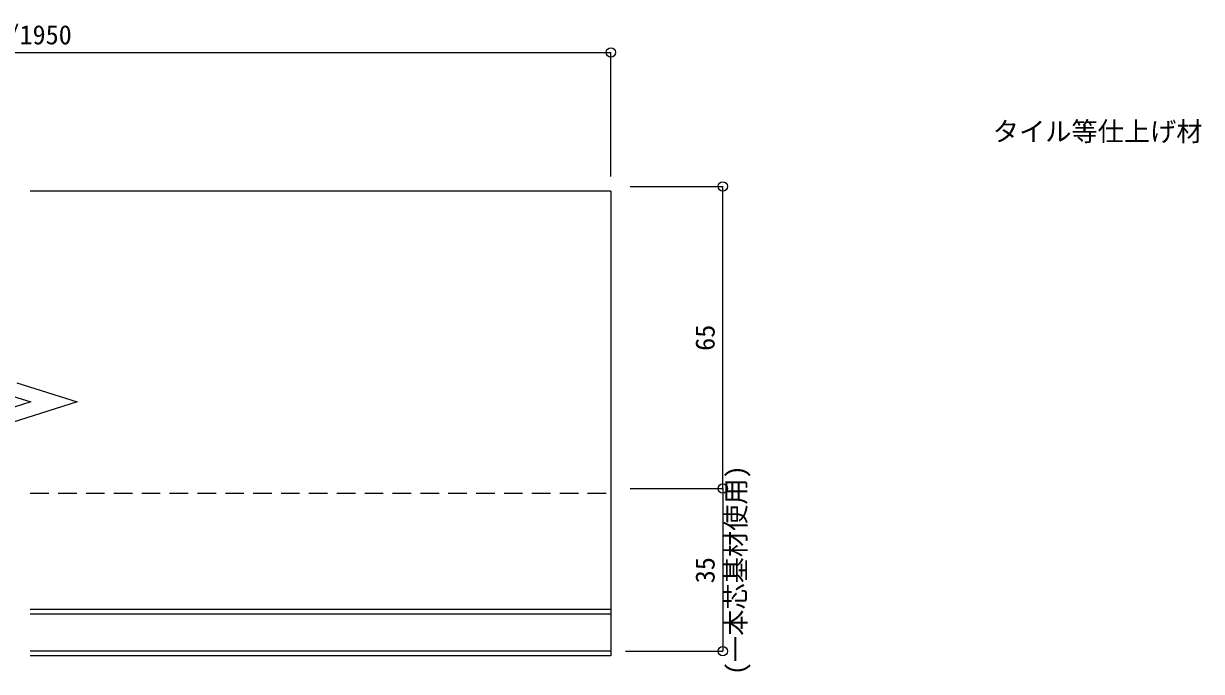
# Model space of a CAD drawing. Units: millimetres, scale not verified. Extents: x -420 to 420, y -298 to 298.
# Drawn here: x -210 to 43.6, y -85.6 to 53.8 of the extents above; entities that cross this region are included whole.
import ezdxf
from ezdxf.enums import TextEntityAlignment as Align

# ---------------------------------------------------------------- set-up
doc = ezdxf.new("R2010")
doc.units = ezdxf.units.MM
doc.header["$LTSCALE"] = 2
doc.linetypes.add('DASHED2', pattern=[3, 2, -1])
for name, color, linetype in [('1-0', 7, 'Continuous'), ('2-0', 4, 'Continuous'), ('3-0', 7, 'Continuous')]:
    doc.layers.add(name, color=color, linetype=linetype)
doc.styles.add('ＭＳ ゴシック', font='')
doc.styles.get('ＭＳ ゴシック').set_extended_font_data('MS Gothic')

msp = doc.modelspace()

# ---------------------------------------------------------------- linework, layer by layer
at = {"layer": '1-0'}
for p, q in [((-83.592, 17.711), (-208.592, 17.711)), ((-83.592, 17.711), (-83.592, -82.289)), ((-211.48, -23.538), (-198.461, -27.638)), ((-208.448, -27.638), (-227.498, -33.638)), ((-198.461, -27.638), (-217.511, -33.638)), ((-214.48, -25.739), (-208.448, -27.638)), ((-83.592, -72.289), (-208.592, -72.289)), ((-83.592, -73.289), (-208.592, -73.289)), ((-83.592, -81.289), (-208.592, -81.289)), ((-83.592, -82.289), (-208.592, -82.289))]:
    msp.add_line(p, q, dxfattribs=at)
at = {"layer": '1-0', "linetype": 'DASHED2'}
msp.add_line((-208.592, -47.289), (-83.592, -47.289), dxfattribs=at)
at = {"layer": '2-0'}
for p, q in [((-340.868, 47.54), (-83.592, 47.54)), ((-83.592, 20.886), (-83.592, 47.54)), ((-79.417, 18.711), (-59.506, 18.711)), ((-59.506, -46.289), (-59.506, 18.711)), ((-79.417, -46.289), (-59.506, -46.289)), ((-79.417, -46.289), (-59.506, -46.289)), ((-59.506, -46.289), (-59.506, -81.289)), ((-80.417, -81.289), (-59.506, -81.289))]:
    msp.add_line(p, q, dxfattribs=at)
for centre in [(-83.592, 47.54), (-59.506, 18.711), (-59.506, -46.289), (-59.506, -46.289), (-59.506, -81.289)]:
    msp.add_circle(centre, 1, dxfattribs=at)

# ---------------------------------------------------------------- texts
at = {"layer": '2-0', "style": 'ＭＳ ゴシック'}
msp.add_text('2950/1950', height=4.138, dxfattribs=at).set_placement((-224.986, 48.04), align=Align.BOTTOM_LEFT)
for s, p in [('65', (-60.006, -16.667)), ('(一本芯基材使用)', (-53.361, -86.423)), ('35', (-60.006, -66.667))]:
    msp.add_text(s, height=4.138, rotation=90, dxfattribs=at).set_placement(p, align=Align.BOTTOM_LEFT)
at = {"layer": '3-0', "style": 'ＭＳ ゴシック'}
msp.add_text('タイル等仕上げ材', height=4.138, dxfattribs=at).set_placement((-1.366, 27.222), align=Align.BOTTOM_LEFT)

doc.saveas('drawing.dxf')
